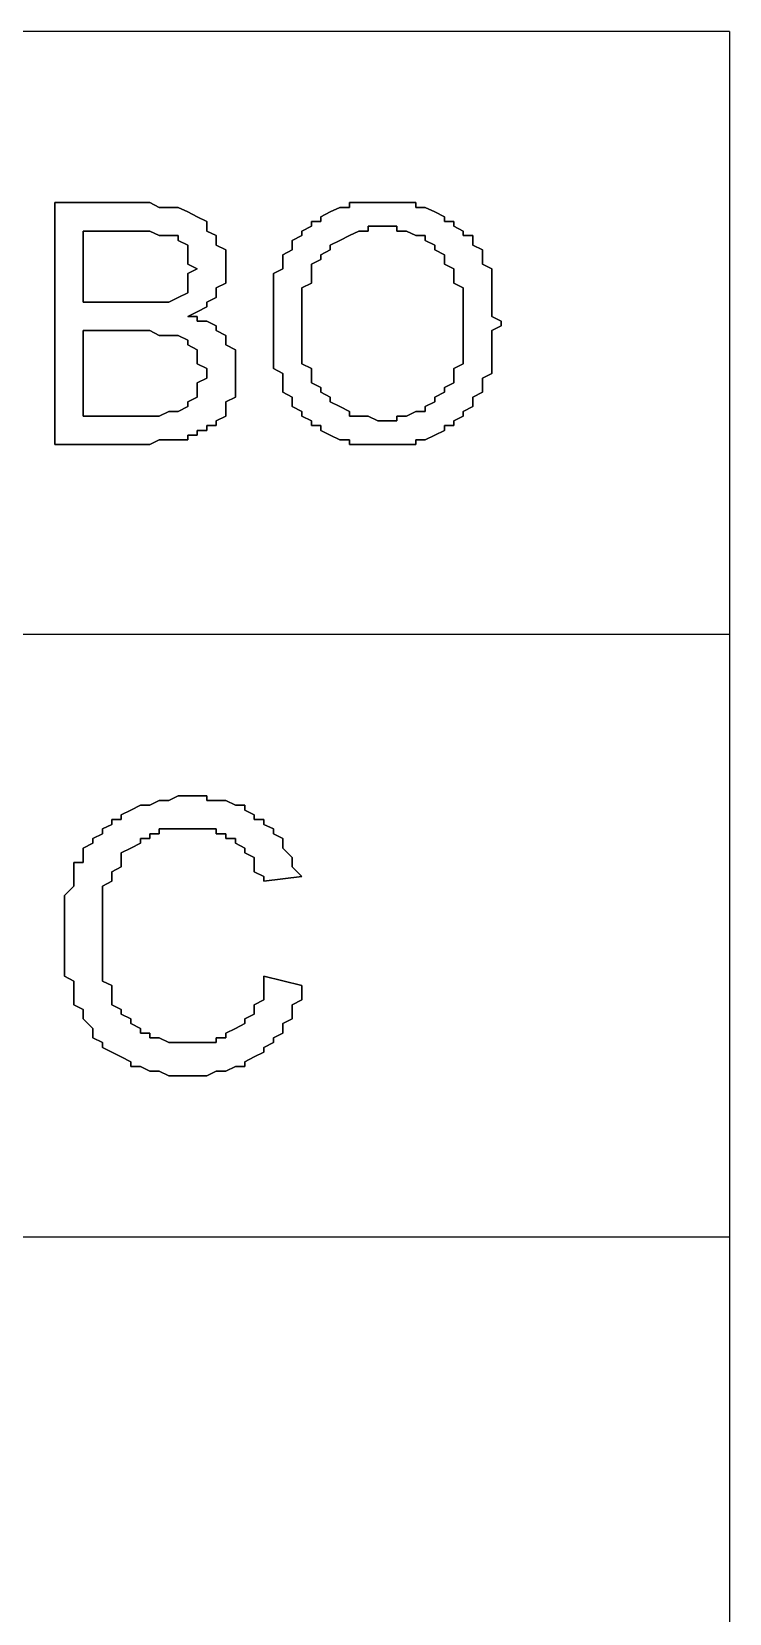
# Model space of a CAD drawing. Header units: metres. Extents: x 2.9 to 42.8, y 1.7 to 28.7.
# Drawn here: x 42.095 to 42.355, y 10.221 to 10.809 of the extents above; entities that cross this region are included whole.
import ezdxf

# ---------------------------------------------------------------- set-up
doc = ezdxf.new("R2010")
doc.units = ezdxf.units.M
doc.layers.add('NEGRO', color=7, linetype='Continuous')
doc.layers.add('RGB_000_184_184', color=7, linetype='Continuous', true_color=0x00b8b8)

msp = doc.modelspace()

# ---------------------------------------------------------------- linework, layer by layer
at = {"layer": 'NEGRO', "lineweight": -3}
for points in [[(42.3545, 10.8091), (36.389, 10.8091)], [(42.1358, 10.7456), (42.104, 10.7456), (42.1358, 10.7456)], [(42.104, 10.7456), (42.104, 10.6557), (42.104, 10.7456)], [(42.1393, 10.7456), (42.1358, 10.7456), (42.1393, 10.7456)], [(42.1428, 10.7438), (42.1393, 10.7456), (42.1428, 10.7438)], [(42.2169, 10.7456), (42.2134, 10.7456), (42.2169, 10.7456)], [(42.2134, 10.7456), (42.2134, 10.7438), (42.2134, 10.7456)], [(42.2204, 10.7456), (42.2169, 10.7456), (42.2204, 10.7456)], [(42.224, 10.7456), (42.2204, 10.7456), (42.224, 10.7456)], [(42.2275, 10.7456), (42.224, 10.7456), (42.2275, 10.7456)], [(42.231, 10.7456), (42.2275, 10.7456), (42.231, 10.7456)], [(42.2346, 10.7456), (42.231, 10.7456), (42.2346, 10.7456)], [(42.2381, 10.7456), (42.2346, 10.7456), (42.2381, 10.7456)], [(42.2381, 10.7438), (42.2381, 10.7456), (42.2381, 10.7438)], [(42.1464, 10.7438), (42.1428, 10.7438), (42.1464, 10.7438)], [(42.1499, 10.7438), (42.1464, 10.7438), (42.1499, 10.7438)], [(42.1534, 10.7421), (42.1499, 10.7438), (42.1534, 10.7421)], [(42.1569, 10.7403), (42.1534, 10.7421), (42.1569, 10.7403)], [(42.1605, 10.7386), (42.1569, 10.7403), (42.1605, 10.7386)], [(42.2063, 10.7421), (42.2028, 10.7403), (42.2063, 10.7421)], [(42.2028, 10.7403), (42.2028, 10.7386), (42.2028, 10.7403)], [(42.2099, 10.7438), (42.2063, 10.7421), (42.2099, 10.7438)], [(42.2134, 10.7438), (42.2099, 10.7438), (42.2134, 10.7438)], [(42.2416, 10.7438), (42.2381, 10.7438), (42.2416, 10.7438)], [(42.2451, 10.7421), (42.2416, 10.7438), (42.2451, 10.7421)], [(42.2487, 10.7403), (42.2451, 10.7421), (42.2487, 10.7403)], [(42.2487, 10.7386), (42.2487, 10.7403), (42.2487, 10.7386)], [(42.1146, 10.7086), (42.1146, 10.735), (42.1146, 10.7086)], [(42.1146, 10.735), (42.1323, 10.735), (42.1146, 10.735)], [(42.1323, 10.735), (42.1358, 10.735), (42.1323, 10.735)], [(42.1358, 10.735), (42.1393, 10.735), (42.1358, 10.735)], [(42.1393, 10.735), (42.1428, 10.7333), (42.1393, 10.735)], [(42.1428, 10.7333), (42.1464, 10.7333), (42.1428, 10.7333)], [(42.1464, 10.7333), (42.1499, 10.7333), (42.1464, 10.7333)], [(42.1499, 10.7333), (42.1499, 10.7315), (42.1499, 10.7333)], [(42.1605, 10.7368), (42.1605, 10.7386), (42.1605, 10.7368)], [(42.1605, 10.735), (42.1605, 10.7368), (42.1605, 10.735)], [(42.164, 10.7333), (42.1605, 10.735), (42.164, 10.7333)], [(42.164, 10.7315), (42.164, 10.7333), (42.164, 10.7315)], [(42.1957, 10.7333), (42.1922, 10.7315), (42.1957, 10.7333)], [(42.1993, 10.7368), (42.1957, 10.735), (42.1993, 10.7368)], [(42.1957, 10.735), (42.1957, 10.7333), (42.1957, 10.735)], [(42.2028, 10.7386), (42.1993, 10.7386), (42.2028, 10.7386)], [(42.1993, 10.7386), (42.1993, 10.7368), (42.1993, 10.7386)], [(42.2099, 10.7315), (42.2134, 10.7333), (42.2099, 10.7315)], [(42.2134, 10.7333), (42.2169, 10.735), (42.2134, 10.7333)], [(42.2169, 10.735), (42.2204, 10.735), (42.2169, 10.735)], [(42.2204, 10.735), (42.2204, 10.7368), (42.2204, 10.735)], [(42.2204, 10.7368), (42.224, 10.7368), (42.2204, 10.7368)], [(42.224, 10.7368), (42.2275, 10.7368), (42.224, 10.7368)], [(42.2275, 10.7368), (42.231, 10.7368), (42.2275, 10.7368)], [(42.231, 10.7368), (42.231, 10.735), (42.231, 10.7368)], [(42.231, 10.735), (42.2346, 10.735), (42.231, 10.735)], [(42.2346, 10.735), (42.2381, 10.7333), (42.2346, 10.735)], [(42.2381, 10.7333), (42.2416, 10.7333), (42.2381, 10.7333)], [(42.2416, 10.7333), (42.2416, 10.7315), (42.2416, 10.7333)], [(42.2522, 10.7386), (42.2487, 10.7386), (42.2522, 10.7386)], [(42.2522, 10.7368), (42.2522, 10.7386), (42.2522, 10.7368)], [(42.2557, 10.735), (42.2522, 10.7368), (42.2557, 10.735)], [(42.2557, 10.7333), (42.2557, 10.735), (42.2557, 10.7333)], [(42.2593, 10.7333), (42.2557, 10.7333), (42.2593, 10.7333)], [(42.2593, 10.7315), (42.2593, 10.7333), (42.2593, 10.7315)], [(42.1499, 10.7315), (42.1534, 10.7297), (42.1499, 10.7315)], [(42.1534, 10.7297), (42.1534, 10.728), (42.1534, 10.7297)], [(42.1534, 10.728), (42.1534, 10.7262), (42.1534, 10.728)], [(42.164, 10.7297), (42.164, 10.7315), (42.164, 10.7297)], [(42.1675, 10.728), (42.164, 10.7297), (42.1675, 10.728)], [(42.1675, 10.7262), (42.1675, 10.728), (42.1675, 10.7262)], [(42.1922, 10.728), (42.1887, 10.7262), (42.1922, 10.728)], [(42.1922, 10.7315), (42.1922, 10.7297), (42.1922, 10.7315)], [(42.1922, 10.7297), (42.1922, 10.728), (42.1922, 10.7297)], [(42.2028, 10.7262), (42.2063, 10.728), (42.2028, 10.7262)], [(42.2063, 10.7297), (42.2099, 10.7315), (42.2063, 10.7297)], [(42.2063, 10.728), (42.2063, 10.7297), (42.2063, 10.728)], [(42.2416, 10.7315), (42.2451, 10.7297), (42.2416, 10.7315)], [(42.2451, 10.7297), (42.2451, 10.728), (42.2451, 10.7297)], [(42.2451, 10.728), (42.2487, 10.7262), (42.2451, 10.728)], [(42.2593, 10.7297), (42.2593, 10.7315), (42.2593, 10.7297)], [(42.2628, 10.728), (42.2593, 10.7297), (42.2628, 10.728)], [(42.2628, 10.7262), (42.2628, 10.728), (42.2628, 10.7262)], [(42.1534, 10.7262), (42.1534, 10.7244), (42.1534, 10.7262)], [(42.1534, 10.7244), (42.1534, 10.7227), (42.1534, 10.7244)], [(42.1534, 10.7227), (42.1569, 10.7209), (42.1534, 10.7227)], [(42.1675, 10.7244), (42.1675, 10.7262), (42.1675, 10.7244)], [(42.1675, 10.7227), (42.1675, 10.7244), (42.1675, 10.7227)], [(42.1675, 10.7209), (42.1675, 10.7227), (42.1675, 10.7209)], [(42.1887, 10.7262), (42.1887, 10.7244), (42.1887, 10.7262)], [(42.1887, 10.7244), (42.1887, 10.7227), (42.1887, 10.7244)], [(42.1887, 10.7227), (42.1887, 10.7209), (42.1887, 10.7227)], [(42.1993, 10.7227), (42.2028, 10.7244), (42.1993, 10.7227)], [(42.1993, 10.7209), (42.1993, 10.7227), (42.1993, 10.7209)], [(42.2028, 10.7244), (42.2028, 10.7262), (42.2028, 10.7244)], [(42.2487, 10.7262), (42.2487, 10.7244), (42.2487, 10.7262)], [(42.2487, 10.7244), (42.2487, 10.7227), (42.2487, 10.7244)], [(42.2487, 10.7227), (42.2522, 10.7209), (42.2487, 10.7227)], [(42.2628, 10.7244), (42.2628, 10.7262), (42.2628, 10.7244)], [(42.2628, 10.7227), (42.2628, 10.7244), (42.2628, 10.7227)], [(42.2663, 10.7209), (42.2628, 10.7227), (42.2663, 10.7209)], [(42.1569, 10.7209), (42.1534, 10.7192), (42.1569, 10.7209)], [(42.1534, 10.7192), (42.1534, 10.7174), (42.1534, 10.7192)], [(42.1534, 10.7174), (42.1534, 10.7156), (42.1534, 10.7174)], [(42.1534, 10.7156), (42.1534, 10.7139), (42.1534, 10.7156)], [(42.164, 10.7139), (42.1675, 10.7156), (42.164, 10.7139)], [(42.1675, 10.7174), (42.1675, 10.7209), (42.1675, 10.7174)], [(42.1675, 10.7156), (42.1675, 10.7174), (42.1675, 10.7156)], [(42.1887, 10.7209), (42.1852, 10.7192), (42.1887, 10.7209)], [(42.1852, 10.7192), (42.1852, 10.7174), (42.1852, 10.7192)], [(42.1852, 10.7174), (42.1852, 10.7156), (42.1852, 10.7174)], [(42.1852, 10.7156), (42.1852, 10.7139), (42.1852, 10.7156)], [(42.1957, 10.7139), (42.1993, 10.7156), (42.1957, 10.7139)], [(42.1993, 10.7192), (42.1993, 10.7209), (42.1993, 10.7192)], [(42.1993, 10.7174), (42.1993, 10.7192), (42.1993, 10.7174)], [(42.1993, 10.7156), (42.1993, 10.7174), (42.1993, 10.7156)], [(42.2522, 10.7209), (42.2522, 10.7192), (42.2522, 10.7209)], [(42.2522, 10.7192), (42.2522, 10.7174), (42.2522, 10.7192)], [(42.2522, 10.7174), (42.2522, 10.7156), (42.2522, 10.7174)], [(42.2522, 10.7156), (42.2557, 10.7139), (42.2522, 10.7156)], [(42.2663, 10.7192), (42.2663, 10.7209), (42.2663, 10.7192)], [(42.2663, 10.7174), (42.2663, 10.7192), (42.2663, 10.7174)], [(42.2663, 10.7139), (42.2663, 10.7174), (42.2663, 10.7139)], [(42.1499, 10.7103), (42.1464, 10.7086), (42.1499, 10.7103)], [(42.1534, 10.7121), (42.1499, 10.7103), (42.1534, 10.7121)], [(42.1534, 10.7139), (42.1534, 10.7121), (42.1534, 10.7139)], [(42.1605, 10.7086), (42.164, 10.7103), (42.1605, 10.7086)], [(42.164, 10.7121), (42.164, 10.7139), (42.164, 10.7121)], [(42.164, 10.7103), (42.164, 10.7121), (42.164, 10.7103)], [(42.1852, 10.7139), (42.1852, 10.7103), (42.1852, 10.7139)], [(42.1852, 10.7103), (42.1852, 10.7086), (42.1852, 10.7103)], [(42.1957, 10.7103), (42.1957, 10.7139), (42.1957, 10.7103)], [(42.1957, 10.7086), (42.1957, 10.7103), (42.1957, 10.7086)], [(42.2557, 10.7139), (42.2557, 10.7121), (42.2557, 10.7139)], [(42.2557, 10.7121), (42.2557, 10.7103), (42.2557, 10.7121)], [(42.2557, 10.7103), (42.2557, 10.7068), (42.2557, 10.7103)], [(42.2663, 10.7121), (42.2663, 10.7139), (42.2663, 10.7121)], [(42.2663, 10.7103), (42.2663, 10.7121), (42.2663, 10.7103)], [(42.2663, 10.7086), (42.2663, 10.7103), (42.2663, 10.7086)], [(42.1358, 10.7086), (42.1146, 10.7086), (42.1358, 10.7086)], [(42.1393, 10.7086), (42.1358, 10.7086), (42.1393, 10.7086)], [(42.1428, 10.7086), (42.1393, 10.7086), (42.1428, 10.7086)], [(42.1464, 10.7086), (42.1428, 10.7086), (42.1464, 10.7086)], [(42.1534, 10.7033), (42.1569, 10.705), (42.1534, 10.7033)], [(42.1569, 10.705), (42.1605, 10.7068), (42.1569, 10.705)], [(42.1605, 10.7068), (42.1605, 10.7086), (42.1605, 10.7068)], [(42.1852, 10.7086), (42.1852, 10.7068), (42.1852, 10.7086)], [(42.1852, 10.7068), (42.1852, 10.705), (42.1852, 10.7068)], [(42.1852, 10.705), (42.1852, 10.7015), (42.1852, 10.705)], [(42.1957, 10.7068), (42.1957, 10.7086), (42.1957, 10.7068)], [(42.1957, 10.7033), (42.1957, 10.7068), (42.1957, 10.7033)], [(42.2557, 10.7068), (42.2557, 10.705), (42.2557, 10.7068)], [(42.2557, 10.705), (42.2557, 10.7033), (42.2557, 10.705)], [(42.2663, 10.7068), (42.2663, 10.7086), (42.2663, 10.7068)], [(42.2663, 10.7033), (42.2663, 10.7068), (42.2663, 10.7033)], [(42.1146, 10.6662), (42.1146, 10.698), (42.1146, 10.6662)], [(42.1146, 10.698), (42.1358, 10.698), (42.1146, 10.698)], [(42.1358, 10.698), (42.1393, 10.698), (42.1358, 10.698)], [(42.1393, 10.698), (42.1428, 10.6962), (42.1393, 10.698)], [(42.1569, 10.7033), (42.1534, 10.7033), (42.1569, 10.7033)], [(42.1569, 10.7015), (42.1569, 10.7033), (42.1569, 10.7015)], [(42.1605, 10.7015), (42.1569, 10.7015), (42.1605, 10.7015)], [(42.164, 10.6998), (42.1605, 10.7015), (42.164, 10.6998)], [(42.164, 10.698), (42.164, 10.6998), (42.164, 10.698)], [(42.1675, 10.6962), (42.164, 10.698), (42.1675, 10.6962)], [(42.1852, 10.7015), (42.1852, 10.6998), (42.1852, 10.7015)], [(42.1852, 10.6998), (42.1852, 10.698), (42.1852, 10.6998)], [(42.1852, 10.698), (42.1852, 10.6962), (42.1852, 10.698)], [(42.1957, 10.7015), (42.1957, 10.7033), (42.1957, 10.7015)], [(42.1957, 10.6998), (42.1957, 10.7015), (42.1957, 10.6998)], [(42.1957, 10.6962), (42.1957, 10.6998), (42.1957, 10.6962)], [(42.2557, 10.7033), (42.2557, 10.6998), (42.2557, 10.7033)], [(42.2557, 10.6998), (42.2557, 10.6962), (42.2557, 10.6998)], [(42.2698, 10.7015), (42.2663, 10.7033), (42.2698, 10.7015)], [(42.2663, 10.698), (42.2698, 10.6998), (42.2663, 10.698)], [(42.2663, 10.6962), (42.2663, 10.698), (42.2663, 10.6962)], [(42.2698, 10.6998), (42.2698, 10.7015), (42.2698, 10.6998)], [(42.1428, 10.6962), (42.1464, 10.6962), (42.1428, 10.6962)], [(42.1464, 10.6962), (42.1499, 10.6962), (42.1464, 10.6962)], [(42.1499, 10.6962), (42.1534, 10.6945), (42.1499, 10.6962)], [(42.1534, 10.6945), (42.1534, 10.6927), (42.1534, 10.6945)], [(42.1534, 10.6927), (42.1569, 10.6909), (42.1534, 10.6927)], [(42.1675, 10.6945), (42.1675, 10.6962), (42.1675, 10.6945)], [(42.1675, 10.6927), (42.1675, 10.6945), (42.1675, 10.6927)], [(42.1711, 10.6909), (42.1675, 10.6927), (42.1711, 10.6909)], [(42.1852, 10.6962), (42.1852, 10.6945), (42.1852, 10.6962)], [(42.1852, 10.6945), (42.1852, 10.6909), (42.1852, 10.6945)], [(42.1957, 10.6945), (42.1957, 10.6962), (42.1957, 10.6945)], [(42.1957, 10.6927), (42.1957, 10.6945), (42.1957, 10.6927)], [(42.1957, 10.6909), (42.1957, 10.6927), (42.1957, 10.6909)], [(42.2557, 10.6962), (42.2557, 10.6945), (42.2557, 10.6962)], [(42.2557, 10.6945), (42.2557, 10.6927), (42.2557, 10.6945)], [(42.2557, 10.6927), (42.2557, 10.6909), (42.2557, 10.6927)], [(42.2663, 10.6945), (42.2663, 10.6962), (42.2663, 10.6945)], [(42.2663, 10.6909), (42.2663, 10.6945), (42.2663, 10.6909)], [(42.1569, 10.6909), (42.1569, 10.6892), (42.1569, 10.6909)], [(42.1569, 10.6892), (42.1569, 10.6856), (42.1569, 10.6892)], [(42.1711, 10.6874), (42.1711, 10.6909), (42.1711, 10.6874)], [(42.1711, 10.6856), (42.1711, 10.6874), (42.1711, 10.6856)], [(42.1852, 10.6909), (42.1852, 10.6892), (42.1852, 10.6909)], [(42.1852, 10.6892), (42.1852, 10.6874), (42.1852, 10.6892)], [(42.1852, 10.6874), (42.1852, 10.6856), (42.1852, 10.6874)], [(42.1957, 10.6874), (42.1957, 10.6909), (42.1957, 10.6874)], [(42.1957, 10.6856), (42.1957, 10.6874), (42.1957, 10.6856)], [(42.2557, 10.6909), (42.2557, 10.6874), (42.2557, 10.6909)], [(42.2557, 10.6874), (42.2557, 10.6856), (42.2557, 10.6874)], [(42.2663, 10.6892), (42.2663, 10.6909), (42.2663, 10.6892)], [(42.2663, 10.6874), (42.2663, 10.6892), (42.2663, 10.6874)], [(42.2663, 10.6856), (42.2663, 10.6874), (42.2663, 10.6856)], [(42.1569, 10.6856), (42.1605, 10.6839), (42.1569, 10.6856)], [(42.1605, 10.6803), (42.1569, 10.6786), (42.1605, 10.6803)], [(42.1605, 10.6839), (42.1605, 10.6821), (42.1605, 10.6839)], [(42.1605, 10.6821), (42.1605, 10.6803), (42.1605, 10.6821)], [(42.1711, 10.6839), (42.1711, 10.6856), (42.1711, 10.6839)], [(42.1711, 10.6821), (42.1711, 10.6839), (42.1711, 10.6821)], [(42.1711, 10.6803), (42.1711, 10.6821), (42.1711, 10.6803)], [(42.1711, 10.6786), (42.1711, 10.6803), (42.1711, 10.6786)], [(42.1852, 10.6856), (42.1852, 10.6839), (42.1852, 10.6856)], [(42.1852, 10.6839), (42.1887, 10.6821), (42.1852, 10.6839)], [(42.1887, 10.6821), (42.1887, 10.6786), (42.1887, 10.6821)], [(42.1993, 10.6839), (42.1957, 10.6856), (42.1993, 10.6839)], [(42.1993, 10.6821), (42.1993, 10.6839), (42.1993, 10.6821)], [(42.1993, 10.6803), (42.1993, 10.6821), (42.1993, 10.6803)], [(42.1993, 10.6786), (42.1993, 10.6803), (42.1993, 10.6786)], [(42.2557, 10.6856), (42.2522, 10.6839), (42.2557, 10.6856)], [(42.2522, 10.6839), (42.2522, 10.6821), (42.2522, 10.6839)], [(42.2522, 10.6821), (42.2522, 10.6803), (42.2522, 10.6821)], [(42.2522, 10.6803), (42.2522, 10.6786), (42.2522, 10.6803)], [(42.2628, 10.6803), (42.2663, 10.6821), (42.2628, 10.6803)], [(42.2628, 10.6786), (42.2628, 10.6803), (42.2628, 10.6786)], [(42.2663, 10.6839), (42.2663, 10.6856), (42.2663, 10.6839)], [(42.2663, 10.6821), (42.2663, 10.6839), (42.2663, 10.6821)], [(42.1569, 10.6786), (42.1569, 10.6768), (42.1569, 10.6786)], [(42.1569, 10.6768), (42.1569, 10.6751), (42.1569, 10.6768)], [(42.1569, 10.6751), (42.1569, 10.6733), (42.1569, 10.6751)], [(42.1711, 10.6751), (42.1711, 10.6786), (42.1711, 10.6751)], [(42.1711, 10.6733), (42.1711, 10.6751), (42.1711, 10.6733)], [(42.1887, 10.6786), (42.1887, 10.6768), (42.1887, 10.6786)], [(42.1887, 10.6768), (42.1887, 10.6751), (42.1887, 10.6768)], [(42.1887, 10.6751), (42.1922, 10.6733), (42.1887, 10.6751)], [(42.2028, 10.6768), (42.1993, 10.6786), (42.2028, 10.6768)], [(42.2028, 10.6751), (42.2028, 10.6768), (42.2028, 10.6751)], [(42.2063, 10.6733), (42.2028, 10.6751), (42.2063, 10.6733)], [(42.2487, 10.6751), (42.2451, 10.6733), (42.2487, 10.6751)], [(42.2522, 10.6786), (42.2487, 10.6768), (42.2522, 10.6786)], [(42.2487, 10.6768), (42.2487, 10.6751), (42.2487, 10.6768)], [(42.2593, 10.6733), (42.2628, 10.6751), (42.2593, 10.6733)], [(42.2628, 10.6768), (42.2628, 10.6786), (42.2628, 10.6768)], [(42.2628, 10.6751), (42.2628, 10.6768), (42.2628, 10.6751)], [(42.1534, 10.6698), (42.1499, 10.668), (42.1534, 10.6698)], [(42.1569, 10.6733), (42.1534, 10.6715), (42.1569, 10.6733)], [(42.1534, 10.6715), (42.1534, 10.6698), (42.1534, 10.6715)], [(42.1675, 10.6715), (42.1711, 10.6733), (42.1675, 10.6715)], [(42.1675, 10.6698), (42.1675, 10.6715), (42.1675, 10.6698)], [(42.1675, 10.668), (42.1675, 10.6698), (42.1675, 10.668)], [(42.1922, 10.6733), (42.1922, 10.6715), (42.1922, 10.6733)], [(42.1922, 10.6715), (42.1922, 10.6698), (42.1922, 10.6715)], [(42.1922, 10.6698), (42.1957, 10.668), (42.1922, 10.6698)], [(42.2063, 10.6715), (42.2063, 10.6733), (42.2063, 10.6715)], [(42.2099, 10.6698), (42.2063, 10.6715), (42.2099, 10.6698)], [(42.2134, 10.668), (42.2099, 10.6698), (42.2134, 10.668)], [(42.2451, 10.6715), (42.2416, 10.6698), (42.2451, 10.6715)], [(42.2416, 10.6698), (42.2416, 10.668), (42.2416, 10.6698)], [(42.2451, 10.6733), (42.2451, 10.6715), (42.2451, 10.6733)], [(42.2557, 10.668), (42.2593, 10.6698), (42.2557, 10.668)], [(42.2593, 10.6715), (42.2593, 10.6733), (42.2593, 10.6715)], [(42.2593, 10.6698), (42.2593, 10.6715), (42.2593, 10.6698)], [(42.1393, 10.6662), (42.1146, 10.6662), (42.1393, 10.6662)], [(42.1428, 10.6662), (42.1393, 10.6662), (42.1428, 10.6662)], [(42.1464, 10.668), (42.1428, 10.6662), (42.1464, 10.668)], [(42.1499, 10.668), (42.1464, 10.668), (42.1499, 10.668)], [(42.1605, 10.6609), (42.1605, 10.6627), (42.1605, 10.6609)], [(42.1605, 10.6627), (42.164, 10.6627), (42.1605, 10.6627)], [(42.164, 10.6645), (42.1675, 10.6662), (42.164, 10.6645)], [(42.164, 10.6627), (42.164, 10.6645), (42.164, 10.6627)], [(42.1675, 10.6662), (42.1675, 10.668), (42.1675, 10.6662)], [(42.1957, 10.668), (42.1957, 10.6662), (42.1957, 10.668)], [(42.1957, 10.6662), (42.1993, 10.6645), (42.1957, 10.6662)], [(42.1993, 10.6645), (42.1993, 10.6627), (42.1993, 10.6645)], [(42.1993, 10.6627), (42.2028, 10.6627), (42.1993, 10.6627)], [(42.2028, 10.6627), (42.2028, 10.6609), (42.2028, 10.6627)], [(42.2134, 10.6662), (42.2134, 10.668), (42.2134, 10.6662)], [(42.2169, 10.6662), (42.2134, 10.6662), (42.2169, 10.6662)], [(42.2204, 10.6662), (42.2169, 10.6662), (42.2204, 10.6662)], [(42.224, 10.6645), (42.2204, 10.6662), (42.224, 10.6645)], [(42.2275, 10.6645), (42.224, 10.6645), (42.2275, 10.6645)], [(42.231, 10.6645), (42.2275, 10.6645), (42.231, 10.6645)], [(42.2346, 10.6662), (42.231, 10.6662), (42.2346, 10.6662)], [(42.231, 10.6662), (42.231, 10.6645), (42.231, 10.6662)], [(42.2381, 10.668), (42.2346, 10.6662), (42.2381, 10.668)], [(42.2416, 10.668), (42.2381, 10.668), (42.2416, 10.668)], [(42.2487, 10.6609), (42.2487, 10.6627), (42.2487, 10.6609)], [(42.2487, 10.6627), (42.2522, 10.6627), (42.2487, 10.6627)], [(42.2522, 10.6645), (42.2557, 10.6662), (42.2522, 10.6645)], [(42.2522, 10.6627), (42.2522, 10.6645), (42.2522, 10.6627)], [(42.2557, 10.6662), (42.2557, 10.668), (42.2557, 10.6662)], [(42.1393, 10.6557), (42.1428, 10.6574), (42.1393, 10.6557)], [(42.1428, 10.6574), (42.1464, 10.6574), (42.1428, 10.6574)], [(42.1464, 10.6574), (42.1499, 10.6574), (42.1464, 10.6574)], [(42.1499, 10.6574), (42.1534, 10.6574), (42.1499, 10.6574)], [(42.1534, 10.6574), (42.1534, 10.6592), (42.1534, 10.6574)], [(42.1534, 10.6592), (42.1569, 10.6592), (42.1534, 10.6592)], [(42.1569, 10.6592), (42.1569, 10.6609), (42.1569, 10.6592)], [(42.1569, 10.6609), (42.1605, 10.6609), (42.1569, 10.6609)], [(42.2028, 10.6609), (42.2063, 10.6592), (42.2028, 10.6609)], [(42.2063, 10.6592), (42.2099, 10.6574), (42.2063, 10.6592)], [(42.2099, 10.6574), (42.2134, 10.6574), (42.2099, 10.6574)], [(42.2134, 10.6574), (42.2134, 10.6557), (42.2134, 10.6574)], [(42.2381, 10.6557), (42.2381, 10.6574), (42.2381, 10.6557)], [(42.2381, 10.6574), (42.2416, 10.6574), (42.2381, 10.6574)], [(42.2416, 10.6574), (42.2451, 10.6592), (42.2416, 10.6574)], [(42.2451, 10.6592), (42.2487, 10.6609), (42.2451, 10.6592)], [(42.104, 10.6557), (42.1393, 10.6557), (42.104, 10.6557)], [(42.2134, 10.6557), (42.2169, 10.6557), (42.2134, 10.6557)], [(42.2169, 10.6557), (42.2204, 10.6557), (42.2169, 10.6557)], [(42.2204, 10.6557), (42.224, 10.6557), (42.2204, 10.6557)], [(42.224, 10.6557), (42.2275, 10.6557), (42.224, 10.6557)], [(42.2275, 10.6557), (42.231, 10.6557), (42.2275, 10.6557)], [(42.231, 10.6557), (42.2346, 10.6557), (42.231, 10.6557)], [(42.2346, 10.6557), (42.2381, 10.6557), (42.2346, 10.6557)], [(42.3545, 10.5851), (36.389, 10.5851)], [(42.1358, 10.5216), (42.1323, 10.5198), (42.1358, 10.5216)], [(42.1393, 10.5216), (42.1358, 10.5216), (42.1393, 10.5216)], [(42.1428, 10.5234), (42.1393, 10.5216), (42.1428, 10.5234)], [(42.1464, 10.5234), (42.1428, 10.5234), (42.1464, 10.5234)], [(42.1499, 10.5251), (42.1464, 10.5234), (42.1499, 10.5251)], [(42.1534, 10.5251), (42.1499, 10.5251), (42.1534, 10.5251)], [(42.1569, 10.5251), (42.1534, 10.5251), (42.1569, 10.5251)], [(42.1605, 10.5251), (42.1569, 10.5251), (42.1605, 10.5251)], [(42.1605, 10.5234), (42.1605, 10.5251), (42.1605, 10.5234)], [(42.164, 10.5234), (42.1605, 10.5234), (42.164, 10.5234)], [(42.1675, 10.5234), (42.164, 10.5234), (42.1675, 10.5234)], [(42.1711, 10.5216), (42.1675, 10.5234), (42.1711, 10.5216)], [(42.1746, 10.5216), (42.1711, 10.5216), (42.1746, 10.5216)], [(42.1746, 10.5198), (42.1746, 10.5216), (42.1746, 10.5198)], [(42.1287, 10.5163), (42.1252, 10.5163), (42.1287, 10.5163)], [(42.1252, 10.5163), (42.1252, 10.5145), (42.1252, 10.5163)], [(42.1323, 10.5198), (42.1287, 10.5181), (42.1323, 10.5198)], [(42.1287, 10.5181), (42.1287, 10.5163), (42.1287, 10.5181)], [(42.1781, 10.5181), (42.1746, 10.5198), (42.1781, 10.5181)], [(42.1781, 10.5163), (42.1781, 10.5181), (42.1781, 10.5163)], [(42.1816, 10.5163), (42.1781, 10.5163), (42.1816, 10.5163)], [(42.1816, 10.5145), (42.1816, 10.5163), (42.1816, 10.5145)], [(42.1217, 10.511), (42.1181, 10.5093), (42.1217, 10.511)], [(42.1252, 10.5145), (42.1217, 10.5128), (42.1252, 10.5145)], [(42.1217, 10.5128), (42.1217, 10.511), (42.1217, 10.5128)], [(42.1393, 10.5093), (42.1393, 10.511), (42.1393, 10.5093)], [(42.1393, 10.511), (42.1428, 10.511), (42.1393, 10.511)], [(42.1428, 10.511), (42.1428, 10.5128), (42.1428, 10.511)], [(42.1428, 10.5128), (42.1464, 10.5128), (42.1428, 10.5128)], [(42.1464, 10.5128), (42.1499, 10.5128), (42.1464, 10.5128)], [(42.1499, 10.5128), (42.1534, 10.5128), (42.1499, 10.5128)], [(42.1534, 10.5128), (42.1569, 10.5128), (42.1534, 10.5128)], [(42.1569, 10.5128), (42.1605, 10.5128), (42.1569, 10.5128)], [(42.1605, 10.5128), (42.164, 10.5128), (42.1605, 10.5128)], [(42.164, 10.5128), (42.164, 10.511), (42.164, 10.5128)], [(42.164, 10.511), (42.1675, 10.511), (42.164, 10.511)], [(42.1675, 10.511), (42.1675, 10.5093), (42.1675, 10.511)], [(42.1852, 10.5128), (42.1816, 10.5145), (42.1852, 10.5128)], [(42.1852, 10.511), (42.1852, 10.5128), (42.1852, 10.511)], [(42.1887, 10.5093), (42.1852, 10.511), (42.1887, 10.5093)], [(42.1181, 10.5075), (42.1146, 10.5057), (42.1181, 10.5075)], [(42.1146, 10.5057), (42.1146, 10.504), (42.1146, 10.5057)], [(42.1146, 10.504), (42.1146, 10.5004), (42.1146, 10.504)], [(42.1181, 10.5093), (42.1181, 10.5075), (42.1181, 10.5093)], [(42.1287, 10.504), (42.1323, 10.5057), (42.1287, 10.504)], [(42.1287, 10.5004), (42.1287, 10.504), (42.1287, 10.5004)], [(42.1323, 10.5057), (42.1358, 10.5075), (42.1323, 10.5057)], [(42.1358, 10.5075), (42.1358, 10.5093), (42.1358, 10.5075)], [(42.1358, 10.5093), (42.1393, 10.5093), (42.1358, 10.5093)], [(42.1675, 10.5093), (42.1711, 10.5093), (42.1675, 10.5093)], [(42.1711, 10.5093), (42.1711, 10.5075), (42.1711, 10.5093)], [(42.1711, 10.5075), (42.1746, 10.5057), (42.1711, 10.5075)], [(42.1746, 10.5057), (42.1746, 10.504), (42.1746, 10.5057)], [(42.1746, 10.504), (42.1781, 10.5022), (42.1746, 10.504)], [(42.1887, 10.5075), (42.1887, 10.5093), (42.1887, 10.5075)], [(42.1887, 10.5057), (42.1887, 10.5075), (42.1887, 10.5057)], [(42.1922, 10.5022), (42.1887, 10.5057), (42.1922, 10.5022)], [(42.1146, 10.5004), (42.1111, 10.5004), (42.1146, 10.5004)], [(42.1111, 10.5004), (42.1111, 10.4969), (42.1111, 10.5004)], [(42.1252, 10.4969), (42.1287, 10.4987), (42.1252, 10.4969)], [(42.1287, 10.4987), (42.1287, 10.5004), (42.1287, 10.4987)], [(42.1781, 10.5022), (42.1781, 10.5004), (42.1781, 10.5022)], [(42.1781, 10.5004), (42.1781, 10.4969), (42.1781, 10.5004)], [(42.1922, 10.5004), (42.1922, 10.5022), (42.1922, 10.5004)], [(42.1922, 10.4987), (42.1922, 10.5004), (42.1922, 10.4987)], [(42.1957, 10.4951), (42.1922, 10.4987), (42.1957, 10.4951)], [(42.1111, 10.4969), (42.1111, 10.4951), (42.1111, 10.4969)], [(42.1111, 10.4951), (42.1111, 10.4934), (42.1111, 10.4951)], [(42.1111, 10.4934), (42.1111, 10.4916), (42.1111, 10.4934)], [(42.1217, 10.4916), (42.1252, 10.4934), (42.1217, 10.4916)], [(42.1252, 10.4951), (42.1252, 10.4969), (42.1252, 10.4951)], [(42.1252, 10.4934), (42.1252, 10.4951), (42.1252, 10.4934)], [(42.1781, 10.4969), (42.1816, 10.4951), (42.1781, 10.4969)], [(42.1816, 10.4951), (42.1816, 10.4934), (42.1816, 10.4951)], [(42.1816, 10.4934), (42.1957, 10.4951), (42.1816, 10.4934)], [(42.1111, 10.4916), (42.1076, 10.4881), (42.1111, 10.4916)], [(42.1076, 10.4881), (42.1076, 10.4863), (42.1076, 10.4881)], [(42.1076, 10.4863), (42.1076, 10.4846), (42.1076, 10.4863)], [(42.1217, 10.4881), (42.1217, 10.4916), (42.1217, 10.4881)], [(42.1217, 10.4863), (42.1217, 10.4881), (42.1217, 10.4863)], [(42.1217, 10.4846), (42.1217, 10.4863), (42.1217, 10.4846)], [(42.1076, 10.4846), (42.1076, 10.481), (42.1076, 10.4846)], [(42.1076, 10.481), (42.1076, 10.4793), (42.1076, 10.481)], [(42.1217, 10.481), (42.1217, 10.4846), (42.1217, 10.481)], [(42.1217, 10.4793), (42.1217, 10.481), (42.1217, 10.4793)], [(42.1076, 10.4793), (42.1076, 10.4757), (42.1076, 10.4793)], [(42.1076, 10.4757), (42.1076, 10.474), (42.1076, 10.4757)], [(42.1217, 10.4757), (42.1217, 10.4793), (42.1217, 10.4757)], [(42.1217, 10.474), (42.1217, 10.4757), (42.1217, 10.474)], [(42.1076, 10.474), (42.1076, 10.4722), (42.1076, 10.474)], [(42.1076, 10.4722), (42.1076, 10.4704), (42.1076, 10.4722)], [(42.1076, 10.4704), (42.1076, 10.4687), (42.1076, 10.4704)], [(42.1076, 10.4687), (42.1076, 10.4652), (42.1076, 10.4687)], [(42.1217, 10.4704), (42.1217, 10.474), (42.1217, 10.4704)], [(42.1217, 10.4687), (42.1217, 10.4704), (42.1217, 10.4687)], [(42.1217, 10.4669), (42.1217, 10.4687), (42.1217, 10.4669)], [(42.1076, 10.4652), (42.1076, 10.4634), (42.1076, 10.4652)], [(42.1076, 10.4634), (42.1076, 10.4599), (42.1076, 10.4634)], [(42.1217, 10.4634), (42.1217, 10.4669), (42.1217, 10.4634)], [(42.1217, 10.4616), (42.1217, 10.4634), (42.1217, 10.4616)], [(42.1076, 10.4599), (42.1076, 10.4581), (42.1076, 10.4599)], [(42.1076, 10.4581), (42.1111, 10.4563), (42.1076, 10.4581)], [(42.1217, 10.4581), (42.1217, 10.4616), (42.1217, 10.4581)], [(42.1217, 10.4563), (42.1217, 10.4581), (42.1217, 10.4563)], [(42.1816, 10.4581), (42.1816, 10.4546), (42.1816, 10.4581)], [(42.1957, 10.4546), (42.1816, 10.4581), (42.1957, 10.4546)], [(42.1111, 10.4563), (42.1111, 10.4528), (42.1111, 10.4563)], [(42.1111, 10.4528), (42.1111, 10.451), (42.1111, 10.4528)], [(42.1111, 10.451), (42.1111, 10.4493), (42.1111, 10.451)], [(42.1252, 10.4546), (42.1217, 10.4563), (42.1252, 10.4546)], [(42.1252, 10.4528), (42.1252, 10.4546), (42.1252, 10.4528)], [(42.1252, 10.451), (42.1252, 10.4528), (42.1252, 10.451)], [(42.1252, 10.4493), (42.1252, 10.451), (42.1252, 10.4493)], [(42.1816, 10.4546), (42.1816, 10.4528), (42.1816, 10.4546)], [(42.1816, 10.4528), (42.1816, 10.4493), (42.1816, 10.4528)], [(42.1957, 10.4528), (42.1957, 10.4546), (42.1957, 10.4528)], [(42.1957, 10.4493), (42.1957, 10.4528), (42.1957, 10.4493)], [(42.1111, 10.4493), (42.1111, 10.4475), (42.1111, 10.4493)], [(42.1111, 10.4475), (42.1146, 10.4457), (42.1111, 10.4475)], [(42.1146, 10.4457), (42.1146, 10.444), (42.1146, 10.4457)], [(42.1252, 10.4475), (42.1252, 10.4493), (42.1252, 10.4475)], [(42.1287, 10.4457), (42.1252, 10.4475), (42.1287, 10.4457)], [(42.1287, 10.444), (42.1287, 10.4457), (42.1287, 10.444)], [(42.1816, 10.4493), (42.1781, 10.4475), (42.1816, 10.4493)], [(42.1781, 10.4475), (42.1781, 10.4457), (42.1781, 10.4475)], [(42.1781, 10.4457), (42.1781, 10.444), (42.1781, 10.4457)], [(42.1922, 10.4475), (42.1957, 10.4493), (42.1922, 10.4475)], [(42.1922, 10.4457), (42.1922, 10.4475), (42.1922, 10.4457)], [(42.1922, 10.4422), (42.1922, 10.4457), (42.1922, 10.4422)], [(42.1146, 10.444), (42.1146, 10.4422), (42.1146, 10.444)], [(42.1146, 10.4422), (42.1181, 10.4387), (42.1146, 10.4422)], [(42.1323, 10.4422), (42.1287, 10.444), (42.1323, 10.4422)], [(42.1323, 10.4405), (42.1323, 10.4422), (42.1323, 10.4405)], [(42.1358, 10.4387), (42.1323, 10.4405), (42.1358, 10.4387)], [(42.1746, 10.4405), (42.1711, 10.4387), (42.1746, 10.4405)], [(42.1781, 10.444), (42.1746, 10.4422), (42.1781, 10.444)], [(42.1746, 10.4422), (42.1746, 10.4405), (42.1746, 10.4422)], [(42.1887, 10.4405), (42.1922, 10.4422), (42.1887, 10.4405)], [(42.1887, 10.4387), (42.1887, 10.4405), (42.1887, 10.4387)], [(42.1181, 10.4387), (42.1181, 10.4369), (42.1181, 10.4387)], [(42.1181, 10.4369), (42.1181, 10.4352), (42.1181, 10.4369)], [(42.1181, 10.4352), (42.1217, 10.4334), (42.1181, 10.4352)], [(42.1217, 10.4334), (42.1217, 10.4316), (42.1217, 10.4334)], [(42.1358, 10.4369), (42.1358, 10.4387), (42.1358, 10.4369)], [(42.1393, 10.4369), (42.1358, 10.4369), (42.1393, 10.4369)], [(42.1393, 10.4352), (42.1393, 10.4369), (42.1393, 10.4352)], [(42.1428, 10.4352), (42.1393, 10.4352), (42.1428, 10.4352)], [(42.1464, 10.4334), (42.1428, 10.4352), (42.1464, 10.4334)], [(42.1499, 10.4334), (42.1464, 10.4334), (42.1499, 10.4334)], [(42.1534, 10.4334), (42.1499, 10.4334), (42.1534, 10.4334)], [(42.1569, 10.4334), (42.1534, 10.4334), (42.1569, 10.4334)], [(42.1605, 10.4334), (42.1569, 10.4334), (42.1605, 10.4334)], [(42.164, 10.4334), (42.1605, 10.4334), (42.164, 10.4334)], [(42.1675, 10.4352), (42.164, 10.4352), (42.1675, 10.4352)], [(42.164, 10.4352), (42.164, 10.4334), (42.164, 10.4352)], [(42.1711, 10.4387), (42.1675, 10.4369), (42.1711, 10.4387)], [(42.1675, 10.4369), (42.1675, 10.4352), (42.1675, 10.4369)], [(42.1816, 10.4316), (42.1852, 10.4334), (42.1816, 10.4316)], [(42.1852, 10.4352), (42.1887, 10.4369), (42.1852, 10.4352)], [(42.1852, 10.4334), (42.1852, 10.4352), (42.1852, 10.4334)], [(42.1887, 10.4369), (42.1887, 10.4387), (42.1887, 10.4369)], [(42.1217, 10.4316), (42.1252, 10.4299), (42.1217, 10.4316)], [(42.1252, 10.4299), (42.1287, 10.4281), (42.1252, 10.4299)], [(42.1287, 10.4281), (42.1323, 10.4263), (42.1287, 10.4281)], [(42.1746, 10.4263), (42.1781, 10.4281), (42.1746, 10.4263)], [(42.1781, 10.4281), (42.1816, 10.4299), (42.1781, 10.4281)], [(42.1816, 10.4299), (42.1816, 10.4316), (42.1816, 10.4299)], [(42.1323, 10.4263), (42.1323, 10.4246), (42.1323, 10.4263)], [(42.1323, 10.4246), (42.1358, 10.4246), (42.1323, 10.4246)], [(42.1358, 10.4246), (42.1393, 10.4228), (42.1358, 10.4246)], [(42.1393, 10.4228), (42.1428, 10.4228), (42.1393, 10.4228)], [(42.1428, 10.4228), (42.1464, 10.4211), (42.1428, 10.4228)], [(42.1605, 10.4211), (42.164, 10.4228), (42.1605, 10.4211)], [(42.164, 10.4228), (42.1675, 10.4228), (42.164, 10.4228)], [(42.1675, 10.4228), (42.1711, 10.4246), (42.1675, 10.4228)], [(42.1711, 10.4246), (42.1746, 10.4246), (42.1711, 10.4246)], [(42.1746, 10.4246), (42.1746, 10.4263), (42.1746, 10.4246)], [(42.1464, 10.4211), (42.1499, 10.4211), (42.1464, 10.4211)], [(42.1499, 10.4211), (42.1534, 10.4211), (42.1499, 10.4211)], [(42.1534, 10.4211), (42.1569, 10.4211), (42.1534, 10.4211)], [(42.1569, 10.4211), (42.1605, 10.4211), (42.1569, 10.4211)], [(42.3545, 10.3611), (36.389, 10.3611)]]:
    msp.add_lwpolyline(points, dxfattribs=at)
at = {"layer": 'RGB_000_184_184', "lineweight": -3}
msp.add_lwpolyline([(42.3545, 10.8091), (42.3545, 9.3521), (42.351, 9.2816), (42.3404, 9.2128), (42.3263, 9.144), (42.3016, 9.077), (42.2734, 9.0135), (42.2416, 8.9517), (42.1993, 8.8935), (42.1569, 8.8406), (42.104, 8.7895), (42.0511, 8.7454), (41.9947, 8.7066), (41.9312, 8.6713), (41.8677, 8.6431), (41.8006, 8.6201), (41.7336, 8.6043), (41.6631, 8.5954), (41.5925, 8.5919), (37.151, 8.5919)], dxfattribs=at)

doc.saveas('drawing.dxf')
